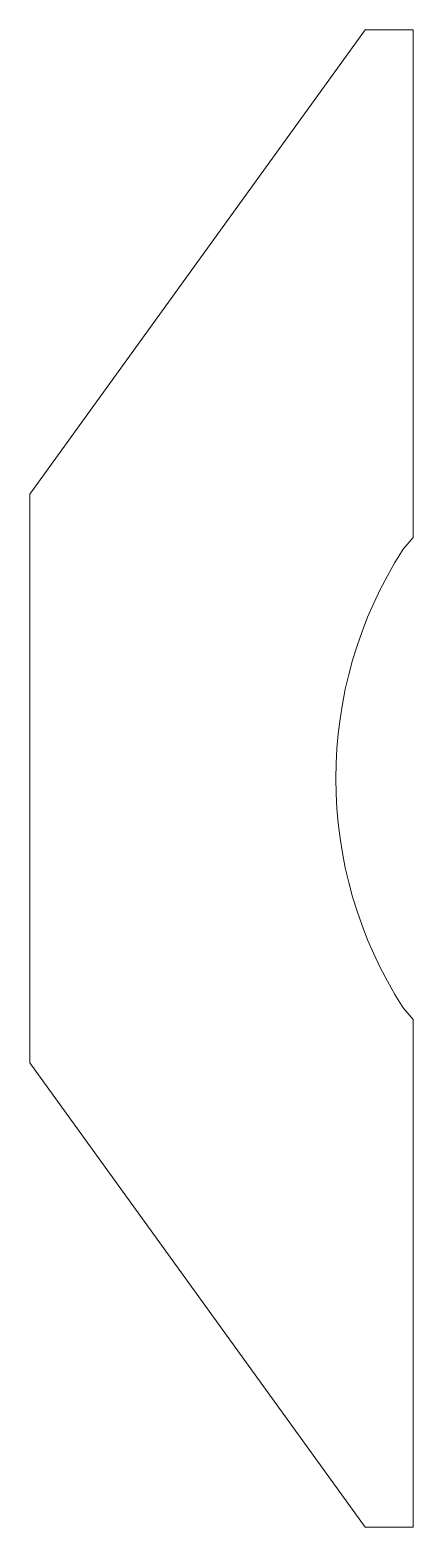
# Model space of a CAD drawing. Header units: millimetres. Extents: x -282 to -134, y -289 to 289.
import ezdxf

# ---------------------------------------------------------------- set-up
doc = ezdxf.new("R2010")
doc.units = ezdxf.units.MM

msp = doc.modelspace()

# ---------------------------------------------------------------- linework, layer by layer
at = {"color": 7, "linetype": 'Continuous', "lineweight": 15}
for p, q in [((-152.65, 289.14), (-282.17, 109.81)), ((-134.17, 289.14), (-152.65, 289.14)), ((-134.17, 93.08), (-134.17, 289.14)), ((-282.17, 109.81), (-282.17, -109.81)), ((-138.01, 88.6), (-134.17, 93.08)), ((-134.17, -93.08), (-138.01, -88.6)), ((-134.17, -289.14), (-134.17, -93.08)), ((-282.17, -109.81), (-152.65, -289.14)), ((-152.65, -289.14), (-134.17, -289.14))]:
    msp.add_line(p, q, dxfattribs=at)
msp.add_arc((0, 0), 164, 147.30048, 212.69952, dxfattribs=at)

doc.saveas('drawing.dxf')
